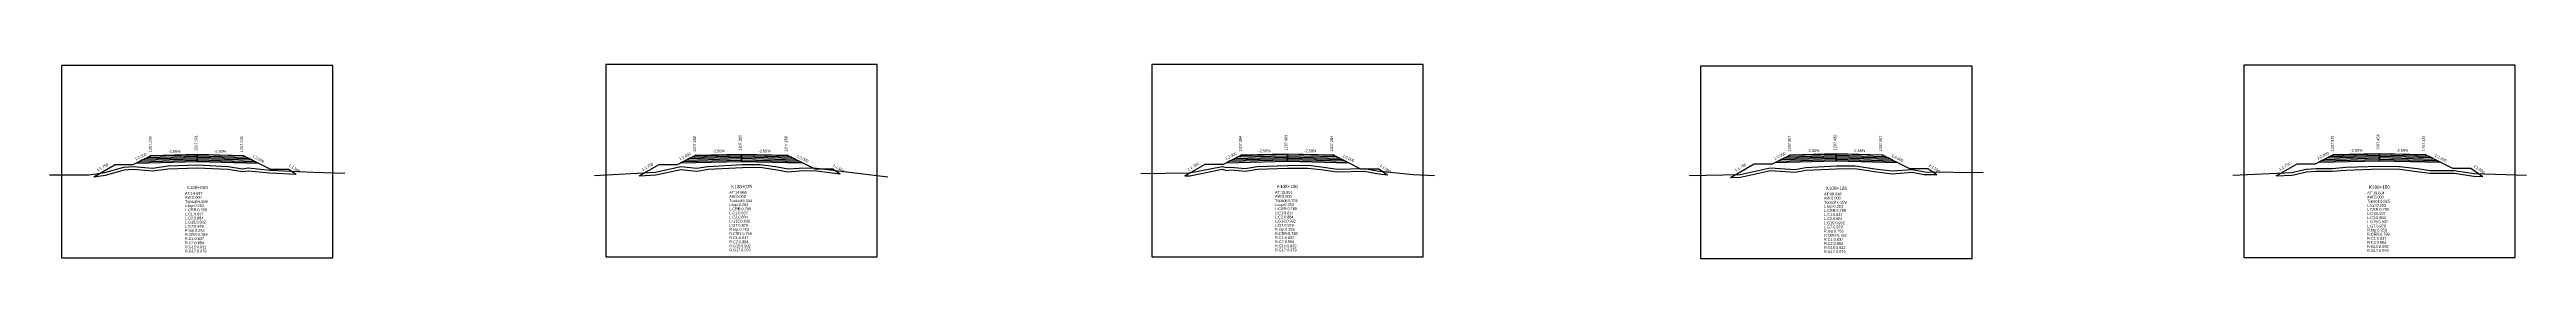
# Model space of a CAD drawing. Extents: x -7 to 78429, y 1189 to 1262.
# Drawn here: x 53927.7 to 54198.7, y 1196 to 1217.2 of the extents above; entities that cross this region are included whole.
import ezdxf
from ezdxf.enums import TextEntityAlignment as Align

# ---------------------------------------------------------------- set-up
doc = ezdxf.new("R2010")
doc.units = 0

msp = doc.modelspace()

# ---------------------------------------------------------------- linework, layer by layer
at = {"layer": 'A4_BORDER', "color": 7}
for points in [[(53929.002, 1196.056), (53958.702, 1196.056), (53958.702, 1217.056), (53929.002, 1217.056), (53929.002, 1196.056)], [(53988.562, 1196.161), (54018.262, 1196.161), (54018.262, 1217.161), (53988.562, 1217.161), (53988.562, 1196.161)], [(54048.29, 1196.168), (54077.99, 1196.168), (54077.99, 1217.168), (54048.29, 1217.168), (54048.29, 1196.168)], [(54167.795, 1196.097), (54197.495, 1196.097), (54197.495, 1217.097), (54167.795, 1217.097), (54167.795, 1196.097)], [(54108.36, 1195.98), (54138.06, 1195.98), (54138.06, 1216.98), (54108.36, 1216.98), (54108.36, 1195.98)]]:
    msp.add_lwpolyline(points, dxfattribs=at)
at = {"layer": 'CLEAR_GROUND', "color": 8}
for points in [[(53932.525, 1204.906), (53933.81, 1205.076), (53935.886, 1205.654), (53936.846, 1205.739), (53938.978, 1205.56), (53940.675, 1205.786), (53943.836, 1205.897), (53947.213, 1205.739), (53948.783, 1205.472), (53949.421, 1205.574), (53951.788, 1205.346), (53954.655, 1205.201)], [(53992.225, 1205.011), (53994.044, 1205.106), (53996.771, 1205.712), (53998.539, 1205.528), (53999.745, 1205.72), (54003.504, 1205.935), (54005.415, 1205.939), (54007.091, 1205.719), (54008.48, 1205.46), (54009.716, 1205.545), (54011.318, 1205.588), (54014.209, 1205.228)], [(54051.925, 1205.018), (54052.452, 1205.024), (54056.008, 1205.723), (54056.467, 1205.607), (54056.948, 1205.656), (54058.544, 1205.52), (54059.854, 1205.728), (54063.144, 1205.84), (54065.395, 1205.862), (54067.077, 1205.649), (54068.562, 1205.441), (54071.57, 1205.507), (54072.929, 1205.255), (54074.111, 1205.137)], [(54111.625, 1204.83), (54112.737, 1204.85), (54115.99, 1205.583), (54118.693, 1205.402), (54119.902, 1205.62), (54123.229, 1205.785), (54125.235, 1205.794), (54127.63, 1205.442), (54129.306, 1205.244), (54131.511, 1205.412), (54132.81, 1205.161), (54134.21, 1205.141)], [(54171.325, 1205.005), (54173.085, 1205.084), (54174.678, 1205.439), (54175.733, 1205.506), (54177.471, 1205.519), (54178.964, 1205.646), (54182.66, 1205.76), (54184.83, 1205.73), (54186.751, 1205.501), (54188.153, 1205.296), (54190.807, 1205.302), (54192.982, 1204.982), (54193.971, 1204.947)]]:
    msp.add_lwpolyline(points, dxfattribs=at)
at = {"layer": 'DESIGN_ROAD_TRIMMED', "color": 1}
for points in [[(53932.525, 1204.906), (53934.852, 1206.236), (53936.852, 1206.236), (53938.852, 1207.236), (53938.852, 1207.236), (53938.747, 1207.183), (53938.747, 1207.183), (53938.431, 1207.025), (53938.431, 1207.025), (53938.116, 1206.868), (53938.116, 1206.868), (53937.8, 1206.71), (53937.8, 1206.71), (53937.484, 1206.552), (53937.484, 1206.552), (53937.168, 1206.394), (53943.852, 1206.561), (53943.852, 1206.711), (53943.852, 1206.711), (53943.852, 1206.861), (53943.852, 1206.861), (53943.852, 1207.011), (53943.852, 1207.011), (53943.852, 1207.161), (53943.852, 1207.161), (53943.852, 1207.311), (53943.852, 1207.311), (53943.852, 1207.361), (53943.852, 1207.361), (53943.852, 1207.361), (53943.852, 1207.361), (53943.852, 1207.361), (53943.852, 1207.311), (53943.852, 1207.311), (53943.852, 1207.161), (53943.852, 1207.161), (53943.852, 1207.011), (53943.852, 1207.011), (53943.852, 1206.861), (53943.852, 1206.861), (53943.852, 1206.711), (53943.852, 1206.711), (53943.852, 1206.561), (53950.537, 1206.394), (53950.221, 1206.552), (53950.221, 1206.552), (53949.905, 1206.71), (53949.905, 1206.71), (53949.589, 1206.868), (53949.589, 1206.868), (53949.273, 1207.025), (53949.273, 1207.025), (53948.958, 1207.183), (53948.958, 1207.183), (53948.852, 1207.236), (53948.852, 1207.236), (53951.852, 1205.736), (53953.852, 1205.736), (53954.655, 1205.201)], [(53992.225, 1205.011), (53994.412, 1206.26), (53996.412, 1206.26), (53998.412, 1207.26), (53998.412, 1207.26), (53998.306, 1207.207), (53998.306, 1207.207), (53997.99, 1207.049), (53997.99, 1207.049), (53997.675, 1206.892), (53997.675, 1206.892), (53997.359, 1206.734), (53997.359, 1206.734), (53997.043, 1206.576), (53997.043, 1206.576), (53996.727, 1206.418), (54003.412, 1206.585), (54003.412, 1206.735), (54003.412, 1206.735), (54003.412, 1206.885), (54003.412, 1206.885), (54003.412, 1207.035), (54003.412, 1207.035), (54003.412, 1207.185), (54003.412, 1207.185), (54003.412, 1207.335), (54003.412, 1207.335), (54003.412, 1207.385), (54003.412, 1207.385), (54003.412, 1207.385), (54003.412, 1207.385), (54003.412, 1207.385), (54003.412, 1207.335), (54003.412, 1207.335), (54003.412, 1207.185), (54003.412, 1207.185), (54003.412, 1207.035), (54003.412, 1207.035), (54003.412, 1206.885), (54003.412, 1206.885), (54003.412, 1206.735), (54003.412, 1206.735), (54003.412, 1206.585), (54010.096, 1206.418), (54009.78, 1206.576), (54009.78, 1206.576), (54009.464, 1206.734), (54009.464, 1206.734), (54009.148, 1206.892), (54009.148, 1206.892), (54008.833, 1207.049), (54008.833, 1207.049), (54008.517, 1207.207), (54008.517, 1207.207), (54008.412, 1207.26), (54008.412, 1207.26), (54011.412, 1205.76), (54013.412, 1205.76), (54014.209, 1205.228)], [(54051.925, 1205.018), (54054.14, 1206.284), (54056.14, 1206.284), (54058.14, 1207.284), (54058.14, 1207.284), (54058.035, 1207.231), (54058.035, 1207.231), (54057.719, 1207.073), (54057.719, 1207.073), (54057.403, 1206.916), (54057.403, 1206.916), (54057.088, 1206.758), (54057.088, 1206.758), (54056.772, 1206.6), (54056.772, 1206.6), (54056.456, 1206.442), (54063.14, 1206.609), (54063.14, 1206.759), (54063.14, 1206.759), (54063.14, 1206.909), (54063.14, 1206.909), (54063.14, 1207.059), (54063.14, 1207.059), (54063.14, 1207.209), (54063.14, 1207.209), (54063.14, 1207.359), (54063.14, 1207.359), (54063.14, 1207.409), (54063.14, 1207.409), (54063.14, 1207.409), (54063.14, 1207.409), (54063.14, 1207.409), (54063.14, 1207.359), (54063.14, 1207.359), (54063.14, 1207.209), (54063.14, 1207.209), (54063.14, 1207.059), (54063.14, 1207.059), (54063.14, 1206.909), (54063.14, 1206.909), (54063.14, 1206.759), (54063.14, 1206.759), (54063.14, 1206.609), (54069.824, 1206.442), (54069.509, 1206.6), (54069.509, 1206.6), (54069.193, 1206.758), (54069.193, 1206.758), (54068.877, 1206.916), (54068.877, 1206.916), (54068.561, 1207.073), (54068.561, 1207.073), (54068.246, 1207.231), (54068.246, 1207.231), (54068.14, 1207.284), (54068.14, 1207.284), (54071.14, 1205.784), (54073.14, 1205.784), (54074.111, 1205.137)], [(54111.625, 1204.83), (54114.21, 1206.307), (54116.21, 1206.307), (54118.21, 1207.307), (54118.21, 1207.307), (54118.105, 1207.254), (54118.105, 1207.254), (54117.789, 1207.096), (54117.789, 1207.096), (54117.473, 1206.939), (54117.473, 1206.939), (54117.157, 1206.781), (54117.157, 1206.781), (54116.841, 1206.623), (54116.841, 1206.623), (54116.526, 1206.465), (54123.21, 1206.632), (54123.21, 1206.782), (54123.21, 1206.782), (54123.21, 1206.932), (54123.21, 1206.932), (54123.21, 1207.082), (54123.21, 1207.082), (54123.21, 1207.232), (54123.21, 1207.232), (54123.21, 1207.382), (54123.21, 1207.382), (54123.21, 1207.432), (54123.21, 1207.432), (54123.21, 1207.432), (54123.21, 1207.432), (54123.21, 1207.432), (54123.21, 1207.382), (54123.21, 1207.382), (54123.21, 1207.232), (54123.21, 1207.232), (54123.21, 1207.082), (54123.21, 1207.082), (54123.21, 1206.932), (54123.21, 1206.932), (54123.21, 1206.782), (54123.21, 1206.782), (54123.21, 1206.632), (54129.894, 1206.465), (54129.578, 1206.623), (54129.578, 1206.623), (54129.263, 1206.781), (54129.263, 1206.781), (54128.947, 1206.939), (54128.947, 1206.939), (54128.631, 1207.096), (54128.631, 1207.096), (54128.315, 1207.254), (54128.315, 1207.254), (54128.21, 1207.307), (54128.21, 1207.307), (54131.21, 1205.807), (54133.21, 1205.807), (54134.21, 1205.141)], [(54171.325, 1205.005), (54173.645, 1206.331), (54175.645, 1206.331), (54177.645, 1207.331), (54177.645, 1207.331), (54177.54, 1207.278), (54177.54, 1207.278), (54177.224, 1207.12), (54177.224, 1207.12), (54176.908, 1206.963), (54176.908, 1206.963), (54176.592, 1206.805), (54176.592, 1206.805), (54176.276, 1206.647), (54176.276, 1206.647), (54175.961, 1206.489), (54182.645, 1206.656), (54182.645, 1206.806), (54182.645, 1206.806), (54182.645, 1206.956), (54182.645, 1206.956), (54182.645, 1207.106), (54182.645, 1207.106), (54182.645, 1207.256), (54182.645, 1207.256), (54182.645, 1207.406), (54182.645, 1207.406), (54182.645, 1207.456), (54182.645, 1207.456), (54182.645, 1207.456), (54182.645, 1207.456), (54182.645, 1207.456), (54182.645, 1207.406), (54182.645, 1207.406), (54182.645, 1207.256), (54182.645, 1207.256), (54182.645, 1207.106), (54182.645, 1207.106), (54182.645, 1206.956), (54182.645, 1206.956), (54182.645, 1206.806), (54182.645, 1206.806), (54182.645, 1206.656), (54189.329, 1206.489), (54189.013, 1206.647), (54189.013, 1206.647), (54188.698, 1206.805), (54188.698, 1206.805), (54188.382, 1206.963), (54188.382, 1206.963), (54188.066, 1207.12), (54188.066, 1207.12), (54187.75, 1207.278), (54187.75, 1207.278), (54187.645, 1207.331), (54187.645, 1207.331), (54190.645, 1205.831), (54192.645, 1205.831), (54193.971, 1204.947)]]:
    msp.add_lwpolyline(points, dxfattribs=at)
at = {"layer": 'FINISHED_ROAD', "color": 2}
for points in [[(53934.852, 1206.236), (53936.852, 1206.236), (53938.852, 1207.236), (53938.852, 1207.236), (53943.852, 1207.361), (53948.852, 1207.236), (53948.852, 1207.236), (53951.852, 1205.736), (53953.852, 1205.736)], [(53994.412, 1206.26), (53996.412, 1206.26), (53998.412, 1207.26), (53998.412, 1207.26), (54003.412, 1207.385), (54008.412, 1207.26), (54008.412, 1207.26), (54011.412, 1205.76), (54013.412, 1205.76)], [(54054.14, 1206.284), (54056.14, 1206.284), (54058.14, 1207.284), (54058.14, 1207.284), (54063.14, 1207.409), (54068.14, 1207.284), (54068.14, 1207.284), (54071.14, 1205.784), (54073.14, 1205.784)], [(54114.21, 1206.307), (54116.21, 1206.307), (54118.21, 1207.307), (54118.21, 1207.307), (54123.21, 1207.432), (54128.21, 1207.307), (54128.21, 1207.307), (54131.21, 1205.807), (54133.21, 1205.807)], [(54173.645, 1206.331), (54175.645, 1206.331), (54177.645, 1207.331), (54177.645, 1207.331), (54182.645, 1207.456), (54187.645, 1207.331), (54187.645, 1207.331), (54190.645, 1205.831), (54192.645, 1205.831)]]:
    msp.add_lwpolyline(points, dxfattribs=at)
at = {"layer": 'LAYER_0', "color": 4}
for points in [[(53938.852, 1207.236), (53938.747, 1207.183), (53943.852, 1207.311), (53943.852, 1207.361)], [(53998.412, 1207.26), (53998.306, 1207.207), (54003.412, 1207.335), (54003.412, 1207.385)], [(54058.14, 1207.284), (54058.035, 1207.231), (54063.14, 1207.359), (54063.14, 1207.409)], [(54118.21, 1207.307), (54118.105, 1207.254), (54123.21, 1207.382), (54123.21, 1207.432)], [(54177.645, 1207.331), (54177.54, 1207.278), (54182.645, 1207.406), (54182.645, 1207.456)]]:
    msp.add_lwpolyline(points, dxfattribs=at)
at = {"layer": 'LAYER_1', "color": 4}
for points in [[(53938.747, 1207.183), (53938.431, 1207.025), (53943.852, 1207.161), (53943.852, 1207.311)], [(53998.306, 1207.207), (53997.99, 1207.049), (54003.412, 1207.185), (54003.412, 1207.335)], [(54058.035, 1207.231), (54057.719, 1207.073), (54063.14, 1207.209), (54063.14, 1207.359)], [(54118.105, 1207.254), (54117.789, 1207.096), (54123.21, 1207.232), (54123.21, 1207.382)], [(54177.54, 1207.278), (54177.224, 1207.12), (54182.645, 1207.256), (54182.645, 1207.406)]]:
    msp.add_lwpolyline(points, dxfattribs=at)
at = {"layer": 'LAYER_10', "color": 6}
for points in [[(53949.905, 1206.71), (53950.221, 1206.552), (53943.852, 1206.711), (53943.852, 1206.861)], [(54009.464, 1206.734), (54009.78, 1206.576), (54003.412, 1206.735), (54003.412, 1206.885)], [(54069.193, 1206.758), (54069.509, 1206.6), (54063.14, 1206.759), (54063.14, 1206.909)], [(54129.263, 1206.781), (54129.578, 1206.623), (54123.21, 1206.782), (54123.21, 1206.932)], [(54188.698, 1206.805), (54189.013, 1206.647), (54182.645, 1206.806), (54182.645, 1206.956)]]:
    msp.add_lwpolyline(points, dxfattribs=at)
at = {"layer": 'LAYER_11', "color": 6}
for points in [[(53950.221, 1206.552), (53950.537, 1206.394), (53943.852, 1206.561), (53943.852, 1206.711)], [(54009.78, 1206.576), (54010.096, 1206.418), (54003.412, 1206.585), (54003.412, 1206.735)], [(54069.509, 1206.6), (54069.824, 1206.442), (54063.14, 1206.609), (54063.14, 1206.759)], [(54129.578, 1206.623), (54129.894, 1206.465), (54123.21, 1206.632), (54123.21, 1206.782)], [(54189.013, 1206.647), (54189.329, 1206.489), (54182.645, 1206.656), (54182.645, 1206.806)]]:
    msp.add_lwpolyline(points, dxfattribs=at)
at = {"layer": 'LAYER_2', "color": 4}
for points in [[(53938.431, 1207.025), (53938.116, 1206.868), (53943.852, 1207.011), (53943.852, 1207.161)], [(53997.99, 1207.049), (53997.675, 1206.892), (54003.412, 1207.035), (54003.412, 1207.185)], [(54057.719, 1207.073), (54057.403, 1206.916), (54063.14, 1207.059), (54063.14, 1207.209)], [(54117.789, 1207.096), (54117.473, 1206.939), (54123.21, 1207.082), (54123.21, 1207.232)], [(54177.224, 1207.12), (54176.908, 1206.963), (54182.645, 1207.106), (54182.645, 1207.256)]]:
    msp.add_lwpolyline(points, dxfattribs=at)
at = {"layer": 'LAYER_3', "color": 4}
for points in [[(53938.116, 1206.868), (53937.8, 1206.71), (53943.852, 1206.861), (53943.852, 1207.011)], [(53997.675, 1206.892), (53997.359, 1206.734), (54003.412, 1206.885), (54003.412, 1207.035)], [(54057.403, 1206.916), (54057.088, 1206.758), (54063.14, 1206.909), (54063.14, 1207.059)], [(54117.473, 1206.939), (54117.157, 1206.781), (54123.21, 1206.932), (54123.21, 1207.082)], [(54176.908, 1206.963), (54176.592, 1206.805), (54182.645, 1206.956), (54182.645, 1207.106)]]:
    msp.add_lwpolyline(points, dxfattribs=at)
at = {"layer": 'LAYER_4', "color": 4}
for points in [[(53937.8, 1206.71), (53937.484, 1206.552), (53943.852, 1206.711), (53943.852, 1206.861)], [(53997.359, 1206.734), (53997.043, 1206.576), (54003.412, 1206.735), (54003.412, 1206.885)], [(54057.088, 1206.758), (54056.772, 1206.6), (54063.14, 1206.759), (54063.14, 1206.909)], [(54117.157, 1206.781), (54116.841, 1206.623), (54123.21, 1206.782), (54123.21, 1206.932)], [(54176.592, 1206.805), (54176.276, 1206.647), (54182.645, 1206.806), (54182.645, 1206.956)]]:
    msp.add_lwpolyline(points, dxfattribs=at)
at = {"layer": 'LAYER_5', "color": 4}
for points in [[(53937.484, 1206.552), (53937.168, 1206.394), (53943.852, 1206.561), (53943.852, 1206.711)], [(53997.043, 1206.576), (53996.727, 1206.418), (54003.412, 1206.585), (54003.412, 1206.735)], [(54056.772, 1206.6), (54056.456, 1206.442), (54063.14, 1206.609), (54063.14, 1206.759)], [(54116.841, 1206.623), (54116.526, 1206.465), (54123.21, 1206.632), (54123.21, 1206.782)], [(54176.276, 1206.647), (54175.961, 1206.489), (54182.645, 1206.656), (54182.645, 1206.806)]]:
    msp.add_lwpolyline(points, dxfattribs=at)
at = {"layer": 'LAYER_6', "color": 6}
for points in [[(53948.852, 1207.236), (53948.958, 1207.183), (53943.852, 1207.311), (53943.852, 1207.361)], [(54008.412, 1207.26), (54008.517, 1207.207), (54003.412, 1207.335), (54003.412, 1207.385)], [(54068.14, 1207.284), (54068.246, 1207.231), (54063.14, 1207.359), (54063.14, 1207.409)], [(54128.21, 1207.307), (54128.315, 1207.254), (54123.21, 1207.382), (54123.21, 1207.432)], [(54187.645, 1207.331), (54187.75, 1207.278), (54182.645, 1207.406), (54182.645, 1207.456)]]:
    msp.add_lwpolyline(points, dxfattribs=at)
at = {"layer": 'LAYER_7', "color": 6}
for points in [[(53948.958, 1207.183), (53949.273, 1207.025), (53943.852, 1207.161), (53943.852, 1207.311)], [(54008.517, 1207.207), (54008.833, 1207.049), (54003.412, 1207.185), (54003.412, 1207.335)], [(54068.246, 1207.231), (54068.561, 1207.073), (54063.14, 1207.209), (54063.14, 1207.359)], [(54128.315, 1207.254), (54128.631, 1207.096), (54123.21, 1207.232), (54123.21, 1207.382)], [(54187.75, 1207.278), (54188.066, 1207.12), (54182.645, 1207.256), (54182.645, 1207.406)]]:
    msp.add_lwpolyline(points, dxfattribs=at)
at = {"layer": 'LAYER_8', "color": 6}
for points in [[(53949.273, 1207.025), (53949.589, 1206.868), (53943.852, 1207.011), (53943.852, 1207.161)], [(54008.833, 1207.049), (54009.148, 1206.892), (54003.412, 1207.035), (54003.412, 1207.185)], [(54068.561, 1207.073), (54068.877, 1206.916), (54063.14, 1207.059), (54063.14, 1207.209)], [(54128.631, 1207.096), (54128.947, 1206.939), (54123.21, 1207.082), (54123.21, 1207.232)], [(54188.066, 1207.12), (54188.382, 1206.963), (54182.645, 1207.106), (54182.645, 1207.256)]]:
    msp.add_lwpolyline(points, dxfattribs=at)
at = {"layer": 'LAYER_9', "color": 6}
for points in [[(53949.589, 1206.868), (53949.905, 1206.71), (53943.852, 1206.861), (53943.852, 1207.011)], [(54009.148, 1206.892), (54009.464, 1206.734), (54003.412, 1206.885), (54003.412, 1207.035)], [(54068.877, 1206.916), (54069.193, 1206.758), (54063.14, 1206.909), (54063.14, 1207.059)], [(54128.947, 1206.939), (54129.263, 1206.781), (54123.21, 1206.932), (54123.21, 1207.082)], [(54188.382, 1206.963), (54188.698, 1206.805), (54182.645, 1206.956), (54182.645, 1207.106)]]:
    msp.add_lwpolyline(points, dxfattribs=at)
at = {"layer": 'NATURAL_GROUND', "color": 3}
for points in [[(53927.685, 1205.108), (53931.975, 1205.136), (53933.749, 1205.371), (53935.832, 1205.95), (53936.845, 1206.04), (53938.97, 1205.862), (53940.65, 1206.085), (53943.837, 1206.197), (53947.245, 1206.038), (53948.784, 1205.776), (53949.411, 1205.876), (53951.81, 1205.645), (53956.559, 1205.405), (53959.984, 1205.286)], [(53987.303, 1205.054), (53994.004, 1205.404), (53996.754, 1206.015), (53998.531, 1205.83), (53999.713, 1206.019), (54003.496, 1206.235), (54005.435, 1206.239), (54007.139, 1206.015), (54008.498, 1205.762), (54009.702, 1205.845), (54011.333, 1205.888), (54019.406, 1204.885)], [(54047.107, 1205.263), (54052.421, 1205.324), (54056.016, 1206.03), (54056.489, 1205.911), (54056.945, 1205.957), (54058.533, 1205.822), (54059.825, 1206.027), (54063.137, 1206.14), (54065.412, 1206.162), (54067.116, 1205.946), (54068.579, 1205.741), (54071.594, 1205.808), (54072.971, 1205.552), (54076.905, 1205.16), (54079.239, 1205.046)], [(54107.119, 1205.051), (54112.701, 1205.149), (54115.967, 1205.885), (54118.676, 1205.704), (54119.868, 1205.919), (54123.221, 1206.085), (54125.256, 1206.094), (54127.67, 1205.739), (54129.312, 1205.545), (54131.528, 1205.714), (54132.841, 1205.461), (54139.271, 1205.365)], [(54166.608, 1205.094), (54173.045, 1205.383), (54174.636, 1205.737), (54175.722, 1205.806), (54177.457, 1205.819), (54178.947, 1205.946), (54182.658, 1206.06), (54184.85, 1206.03), (54186.791, 1205.798), (54188.175, 1205.596), (54190.829, 1205.602), (54193.009, 1205.281), (54198.73, 1205.08)]]:
    msp.add_lwpolyline(points, dxfattribs=at)
at = {"layer": 'STRUCTURE_LEFT', "color": 4}
for points in [[(53938.852, 1207.236), (53938.747, 1207.183), (53938.747, 1207.183), (53938.431, 1207.025), (53938.431, 1207.025), (53938.116, 1206.868), (53938.116, 1206.868), (53937.8, 1206.71), (53937.8, 1206.71), (53937.484, 1206.552), (53937.484, 1206.552), (53937.168, 1206.394), (53943.852, 1206.561), (53943.852, 1206.711), (53943.852, 1206.711), (53943.852, 1206.861), (53943.852, 1206.861), (53943.852, 1207.011), (53943.852, 1207.011), (53943.852, 1207.161), (53943.852, 1207.161), (53943.852, 1207.311), (53943.852, 1207.311), (53943.852, 1207.361), (53943.852, 1207.361)], [(53998.412, 1207.26), (53998.306, 1207.207), (53998.306, 1207.207), (53997.99, 1207.049), (53997.99, 1207.049), (53997.675, 1206.892), (53997.675, 1206.892), (53997.359, 1206.734), (53997.359, 1206.734), (53997.043, 1206.576), (53997.043, 1206.576), (53996.727, 1206.418), (54003.412, 1206.585), (54003.412, 1206.735), (54003.412, 1206.735), (54003.412, 1206.885), (54003.412, 1206.885), (54003.412, 1207.035), (54003.412, 1207.035), (54003.412, 1207.185), (54003.412, 1207.185), (54003.412, 1207.335), (54003.412, 1207.335), (54003.412, 1207.385), (54003.412, 1207.385)], [(54058.14, 1207.284), (54058.035, 1207.231), (54058.035, 1207.231), (54057.719, 1207.073), (54057.719, 1207.073), (54057.403, 1206.916), (54057.403, 1206.916), (54057.088, 1206.758), (54057.088, 1206.758), (54056.772, 1206.6), (54056.772, 1206.6), (54056.456, 1206.442), (54063.14, 1206.609), (54063.14, 1206.759), (54063.14, 1206.759), (54063.14, 1206.909), (54063.14, 1206.909), (54063.14, 1207.059), (54063.14, 1207.059), (54063.14, 1207.209), (54063.14, 1207.209), (54063.14, 1207.359), (54063.14, 1207.359), (54063.14, 1207.409), (54063.14, 1207.409)], [(54118.21, 1207.307), (54118.105, 1207.254), (54118.105, 1207.254), (54117.789, 1207.096), (54117.789, 1207.096), (54117.473, 1206.939), (54117.473, 1206.939), (54117.157, 1206.781), (54117.157, 1206.781), (54116.841, 1206.623), (54116.841, 1206.623), (54116.526, 1206.465), (54123.21, 1206.632), (54123.21, 1206.782), (54123.21, 1206.782), (54123.21, 1206.932), (54123.21, 1206.932), (54123.21, 1207.082), (54123.21, 1207.082), (54123.21, 1207.232), (54123.21, 1207.232), (54123.21, 1207.382), (54123.21, 1207.382), (54123.21, 1207.432), (54123.21, 1207.432)], [(54177.645, 1207.331), (54177.54, 1207.278), (54177.54, 1207.278), (54177.224, 1207.12), (54177.224, 1207.12), (54176.908, 1206.963), (54176.908, 1206.963), (54176.592, 1206.805), (54176.592, 1206.805), (54176.276, 1206.647), (54176.276, 1206.647), (54175.961, 1206.489), (54182.645, 1206.656), (54182.645, 1206.806), (54182.645, 1206.806), (54182.645, 1206.956), (54182.645, 1206.956), (54182.645, 1207.106), (54182.645, 1207.106), (54182.645, 1207.256), (54182.645, 1207.256), (54182.645, 1207.406), (54182.645, 1207.406), (54182.645, 1207.456), (54182.645, 1207.456)]]:
    msp.add_lwpolyline(points, dxfattribs=at)
at = {"layer": 'STRUCTURE_RIGHT', "color": 6}
for points in [[(53943.852, 1207.361), (53943.852, 1207.361), (53943.852, 1207.311), (53943.852, 1207.311), (53943.852, 1207.161), (53943.852, 1207.161), (53943.852, 1207.011), (53943.852, 1207.011), (53943.852, 1206.861), (53943.852, 1206.861), (53943.852, 1206.711), (53943.852, 1206.711), (53943.852, 1206.561), (53950.537, 1206.394), (53950.221, 1206.552), (53950.221, 1206.552), (53949.905, 1206.71), (53949.905, 1206.71), (53949.589, 1206.868), (53949.589, 1206.868), (53949.273, 1207.025), (53949.273, 1207.025), (53948.958, 1207.183), (53948.958, 1207.183), (53948.852, 1207.236)], [(54003.412, 1207.385), (54003.412, 1207.385), (54003.412, 1207.335), (54003.412, 1207.335), (54003.412, 1207.185), (54003.412, 1207.185), (54003.412, 1207.035), (54003.412, 1207.035), (54003.412, 1206.885), (54003.412, 1206.885), (54003.412, 1206.735), (54003.412, 1206.735), (54003.412, 1206.585), (54010.096, 1206.418), (54009.78, 1206.576), (54009.78, 1206.576), (54009.464, 1206.734), (54009.464, 1206.734), (54009.148, 1206.892), (54009.148, 1206.892), (54008.833, 1207.049), (54008.833, 1207.049), (54008.517, 1207.207), (54008.517, 1207.207), (54008.412, 1207.26)], [(54063.14, 1207.409), (54063.14, 1207.409), (54063.14, 1207.359), (54063.14, 1207.359), (54063.14, 1207.209), (54063.14, 1207.209), (54063.14, 1207.059), (54063.14, 1207.059), (54063.14, 1206.909), (54063.14, 1206.909), (54063.14, 1206.759), (54063.14, 1206.759), (54063.14, 1206.609), (54069.824, 1206.442), (54069.509, 1206.6), (54069.509, 1206.6), (54069.193, 1206.758), (54069.193, 1206.758), (54068.877, 1206.916), (54068.877, 1206.916), (54068.561, 1207.073), (54068.561, 1207.073), (54068.246, 1207.231), (54068.246, 1207.231), (54068.14, 1207.284)], [(54123.21, 1207.432), (54123.21, 1207.432), (54123.21, 1207.382), (54123.21, 1207.382), (54123.21, 1207.232), (54123.21, 1207.232), (54123.21, 1207.082), (54123.21, 1207.082), (54123.21, 1206.932), (54123.21, 1206.932), (54123.21, 1206.782), (54123.21, 1206.782), (54123.21, 1206.632), (54129.894, 1206.465), (54129.578, 1206.623), (54129.578, 1206.623), (54129.263, 1206.781), (54129.263, 1206.781), (54128.947, 1206.939), (54128.947, 1206.939), (54128.631, 1207.096), (54128.631, 1207.096), (54128.315, 1207.254), (54128.315, 1207.254), (54128.21, 1207.307)], [(54182.645, 1207.456), (54182.645, 1207.456), (54182.645, 1207.406), (54182.645, 1207.406), (54182.645, 1207.256), (54182.645, 1207.256), (54182.645, 1207.106), (54182.645, 1207.106), (54182.645, 1206.956), (54182.645, 1206.956), (54182.645, 1206.806), (54182.645, 1206.806), (54182.645, 1206.656), (54189.329, 1206.489), (54189.013, 1206.647), (54189.013, 1206.647), (54188.698, 1206.805), (54188.698, 1206.805), (54188.382, 1206.963), (54188.382, 1206.963), (54188.066, 1207.12), (54188.066, 1207.12), (54187.75, 1207.278), (54187.75, 1207.278), (54187.645, 1207.331)]]:
    msp.add_lwpolyline(points, dxfattribs=at)

# ---------------------------------------------------------------- texts
at = {"layer": 'INFO_TEXT'}
for s, p in [('AT:14.697', (53942.502, 1202.956)), ('AW:0.000', (53942.502, 1202.506)), ('Topsoil:6.689', (53942.502, 1202.056)), ('L:top:0.253', (53942.502, 1201.606)), ('L:CRR:0.789', (53942.502, 1201.156)), ('L:C1:0.837', (53942.502, 1200.706)), ('AT:14.865', (54002.062, 1203.061)), ('AW:0.000', (54002.062, 1202.611)), ('Topsoil:6.644', (54002.062, 1202.161)), ('L:top:0.253', (54002.062, 1201.711)), ('L:CRR:0.789', (54002.062, 1201.261)), ('L:C1:0.837', (54002.062, 1200.811)), ('AT:15.861', (54061.79, 1203.068)), ('AW:0.000', (54061.79, 1202.618)), ('Topsoil:6.706', (54061.79, 1202.168)), ('L:top:0.253', (54061.79, 1201.718)), ('L:CRR:0.789', (54061.79, 1201.268)), ('L:C1:0.837', (54061.79, 1200.818)), ('AT:19.048', (54121.86, 1202.88)), ('AW:0.000', (54121.86, 1202.43)), ('Topsoil:6.829', (54121.86, 1201.98)), ('L:top:0.253', (54121.86, 1201.53)), ('L:CRR:0.789', (54121.86, 1201.08)), ('L:C1:0.837', (54121.86, 1200.63)), ('AT:19.604', (54181.295, 1202.997)), ('AW:0.000', (54181.295, 1202.547)), ('Topsoil:6.825', (54181.295, 1202.097)), ('L:top:0.253', (54181.295, 1201.647)), ('L:CRR:0.789', (54181.295, 1201.197)), ('L:C1:0.837', (54181.295, 1200.747)), ('L:C2:0.884', (53942.502, 1200.256)), ('L:G15:0.932', (53942.502, 1199.806)), ('L:G7:0.979', (53942.502, 1199.356)), ('R:top:0.253', (53942.502, 1198.906)), ('R:CRR:0.789', (53942.502, 1198.456)), ('R:C1:0.837', (53942.502, 1198.006)), ('L:C2:0.884', (54002.062, 1200.361)), ('L:G15:0.932', (54002.062, 1199.911)), ('L:G7:0.979', (54002.062, 1199.461)), ('R:top:0.253', (54002.062, 1199.011)), ('R:CRR:0.789', (54002.062, 1198.561)), ('R:C1:0.837', (54002.062, 1198.111)), ('L:C2:0.884', (54061.79, 1200.368)), ('L:G15:0.932', (54061.79, 1199.918)), ('L:G7:0.979', (54061.79, 1199.468)), ('R:top:0.253', (54061.79, 1199.018)), ('R:CRR:0.789', (54061.79, 1198.568)), ('R:C1:0.837', (54061.79, 1198.118)), ('L:C2:0.884', (54121.86, 1200.18)), ('L:G15:0.932', (54121.86, 1199.73)), ('L:G7:0.979', (54121.86, 1199.28)), ('R:top:0.253', (54121.86, 1198.83)), ('R:CRR:0.789', (54121.86, 1198.38)), ('R:C1:0.837', (54121.86, 1197.93)), ('L:C2:0.884', (54181.295, 1200.297)), ('L:G15:0.932', (54181.295, 1199.847)), ('L:G7:0.979', (54181.295, 1199.397)), ('R:top:0.253', (54181.295, 1198.947)), ('R:CRR:0.789', (54181.295, 1198.497)), ('R:C1:0.837', (54181.295, 1198.047)), ('R:C2:0.884', (53942.502, 1197.556)), ('R:G15:0.932', (53942.502, 1197.106)), ('R:G17:0.979', (53942.502, 1196.656)), ('R:C2:0.884', (54002.062, 1197.661)), ('R:G15:0.932', (54002.062, 1197.211)), ('R:G17:0.979', (54002.062, 1196.761)), ('R:C2:0.884', (54061.79, 1197.668)), ('R:G15:0.932', (54061.79, 1197.218)), ('R:G17:0.979', (54061.79, 1196.768)), ('R:C2:0.884', (54121.86, 1197.48)), ('R:G15:0.932', (54121.86, 1197.03)), ('R:G17:0.979', (54121.86, 1196.58)), ('R:C2:0.884', (54181.295, 1197.597)), ('R:G15:0.932', (54181.295, 1197.147)), ('R:G17:0.979', (54181.295, 1196.697))]:
    msp.add_text(s, height=0.3, dxfattribs=at).set_placement(p)
at = {"layer": 'LEFT_TEXT_H'}
for s, p in [('1207.236', (53938.852, 1207.596)), ('1207.260', (53998.412, 1207.62)), ('1207.284', (54058.14, 1207.644)), ('1207.307', (54118.21, 1207.667)), ('1207.331', (54177.645, 1207.691))]:
    msp.add_text(s, height=0.3, rotation=90, dxfattribs=at).set_placement(p)
at = {"layer": 'POINT_TEXT_H'}
for s, p in [('1207.361', (53943.852, 1207.721)), ('1207.385', (54003.412, 1207.745)), ('1207.409', (54063.14, 1207.769)), ('1207.432', (54123.21, 1207.792)), ('1207.456', (54182.645, 1207.816))]:
    msp.add_text(s, height=0.3, rotation=90, dxfattribs=at).set_placement(p)
at = {"layer": 'RIGHT_TEXT_H'}
for s, p in [('1207.236', (53948.852, 1207.596)), ('1207.260', (54008.412, 1207.62)), ('1207.284', (54068.14, 1207.644)), ('1207.307', (54128.21, 1207.667)), ('1207.331', (54187.645, 1207.691))]:
    msp.add_text(s, height=0.3, rotation=90, dxfattribs=at).set_placement(p)
at = {"layer": 'SLOPE_left'}
for s, rotation, p in [('1:1.750', 29.745, (53933.6, 1205.727)), ('1:2.000', 26.565, (53937.772, 1206.897)), ('1:1.750', 29.745, (53993.229, 1205.792)), ('1:2.000', 26.565, (53997.331, 1206.921)), ('1:1.750', 29.745, (54052.943, 1205.807)), ('1:2.000', 26.565, (54057.06, 1206.945)), ('1:1.750', 29.745, (54112.828, 1205.725)), ('1:2.000', 26.565, (54117.129, 1206.968)), ('1:1.750', 29.745, (54172.396, 1205.825)), ('1:2.000', 26.565, (54176.564, 1206.992))]:
    msp.add_text(s, height=0.3, rotation=rotation, dxfattribs=at).set_placement(p, align=Align.BOTTOM_CENTER)
at = {"layer": 'SLOPE_right'}
for s, rotation, p in [('1:2.000', -26.565, (53950.433, 1206.647)), ('1:1.500', -33.69, (53954.354, 1205.618)), ('1:2.000', -26.565, (54009.992, 1206.671)), ('1:1.500', -33.69, (54013.91, 1205.644)), ('1:2.000', -26.565, (54069.721, 1206.695)), ('1:1.500', -33.69, (54073.725, 1205.61)), ('1:2.000', -26.565, (54129.79, 1206.718)), ('1:1.500', -33.69, (54133.81, 1205.624)), ('1:2.000', -26.565, (54189.225, 1206.742)), ('1:1.500', -33.69, (54193.408, 1205.539))]:
    msp.add_text(s, height=0.3, rotation=rotation, dxfattribs=at).set_placement(p, align=Align.BOTTOM_CENTER)
at = {"layer": 'SLOPE_TEXT'}
for p in [(53941.352, 1207.539), (53946.352, 1207.539), (54000.912, 1207.562), (54005.912, 1207.562), (54060.64, 1207.587), (54065.64, 1207.587), (54120.71, 1207.61), (54125.71, 1207.61), (54180.145, 1207.633), (54185.145, 1207.633)]:
    msp.add_text('-2.50%', height=0.3, dxfattribs=at).set_placement(p, align=Align.CENTER)
at = {"layer": 'STATION_TITLE'}
for s, p in [('K108+050', (53943.852, 1203.556)), ('K108+075', (54003.412, 1203.661)), ('K108+100', (54063.14, 1203.668)), ('K108+125', (54123.21, 1203.48)), ('K108+150', (54182.645, 1203.597))]:
    msp.add_text(s, height=0.36, dxfattribs=at).set_placement(p, align=Align.CENTER)

doc.saveas('drawing.dxf')
